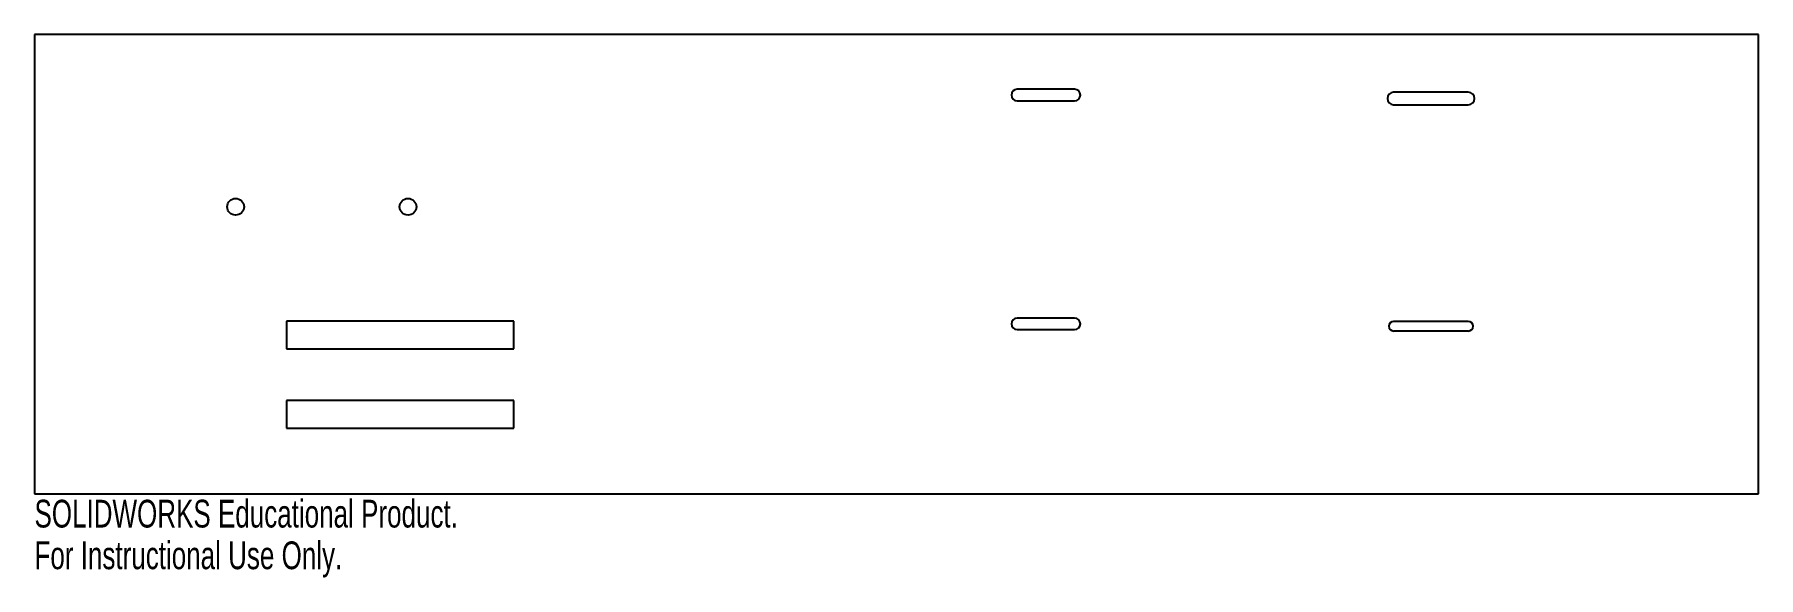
# Model space of a CAD drawing. Header units: millimetres. Extents: x 0 to 300, y -15 to 80.
import ezdxf

# ---------------------------------------------------------------- set-up
doc = ezdxf.new("R2010")
doc.units = ezdxf.units.MM
doc.styles.add('SLDTEXTSTYLE0', font='TXT', dxfattribs={"width": 0.7})

msp = doc.modelspace()

# ---------------------------------------------------------------- linework, layer by layer
at = {"color": 7, "linetype": 'Continuous', "lineweight": 25}
for p, q in [((300, 80), (0, 80)), ((0, 80), (0, 0)), ((300, 0), (300, 80)), ((181, 70.45), (171, 70.45)), ((249.5, 69.94), (236.5, 69.94)), ((171, 68.45), (181, 68.45)), ((236.5, 67.76), (249.5, 67.76)), ((83.44, 30.05), (43.84, 30.05)), ((43.84, 30.05), (43.84, 25.25)), ((83.44, 25.25), (83.44, 30.05)), ((181, 30.6), (171, 30.6)), ((249.5, 30.03), (236.5, 30.03)), ((171, 28.6), (181, 28.6)), ((236.5, 28.37), (249.5, 28.37)), ((43.84, 25.25), (83.44, 25.25)), ((83.44, 16.25), (43.84, 16.25)), ((43.84, 16.25), (43.84, 11.45)), ((83.44, 11.45), (83.44, 16.25)), ((43.84, 11.45), (83.44, 11.45)), ((0, 0), (300, 0))]:
    msp.add_line(p, q, dxfattribs=at)
for centre in [(35, 50), (65, 50)]:
    msp.add_circle(centre, 1.46, dxfattribs=at)
for centre, radius, start, end in [((171, 69.45), 1, 90, 270), ((181, 69.45), 1, 270, 90), ((236.5, 68.85), 1.09, 90, 270), ((249.5, 68.85), 1.09, 270, 90), ((171, 29.6), 1, 90, 270), ((181, 29.6), 1, 270, 90), ((236.5, 29.2), 0.834, 90, 270), ((249.5, 29.2), 0.834, 270, 90)]:
    msp.add_arc(centre, radius, start, end, dxfattribs=at)

# ---------------------------------------------------------------- texts
at = {"color": 7, "linetype": 'Continuous', "char_height": 4.8336, "attachment_point": 1, "style": 'SLDTEXTSTYLE0'}
for s, insert in [('SOLIDWORKS Educational Product.', (0, -1.02)), ('For Instructional Use Only.', (0, -8.27))]:
    msp.add_mtext(s, dxfattribs=dict(at, insert=insert))

doc.saveas('drawing.dxf')
